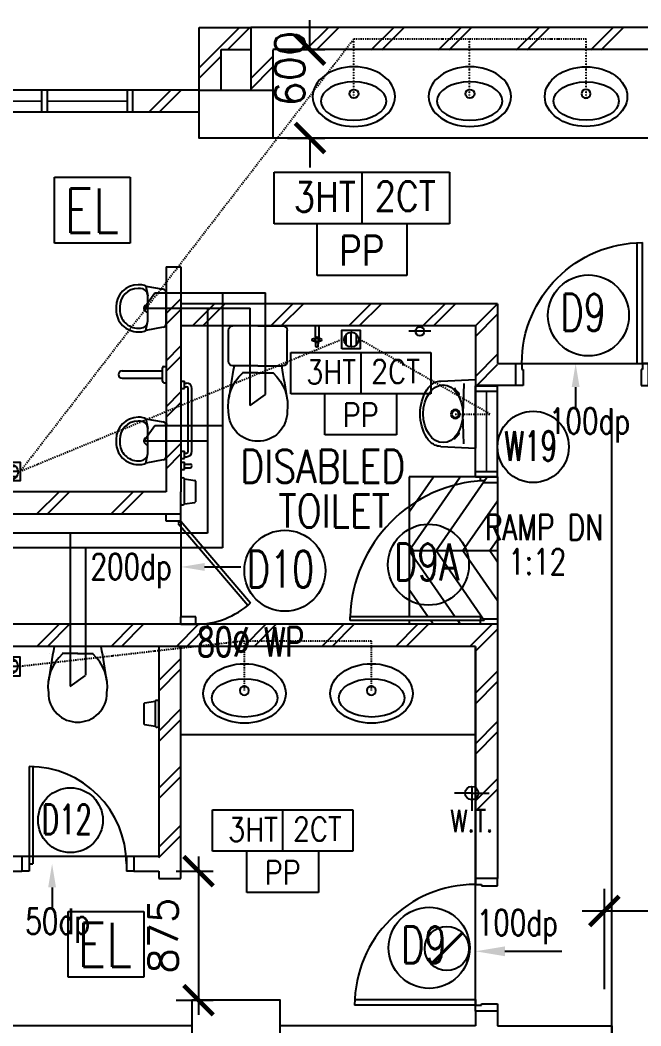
# Model space of a CAD drawing. Extents: x 2332957 to 2465864, y -1012926 to -914299.
# Drawn here: x 2353817 to 2358031, y -944837 to -938012 of the extents above; entities that cross this region are included whole.
import ezdxf
from ezdxf.enums import TextEntityAlignment as Align

# ---------------------------------------------------------------- set-up
doc = ezdxf.new("R2010")
doc.units = 0
doc.header["$LTSCALE"] = 15
doc.header["$MEASUREMENT"] = 0
doc.header["$PDMODE"] = 34
for name, pattern in [('DASHDOT', [1, 0.5, -0.25, 0, -0.25]), ('DIVIDE', [1.25, 0.5, -0.25, 0, -0.25, 0, -0.25]), ('HIDDEN', [0.375, 0.25, -0.125])]:
    doc.linetypes.add(name, pattern=pattern)
doc.layers.get('0').update_dxf_attribs({"linetype": 'CONTINUOUS'})
doc.layers.get('DEFPOINTS').update_dxf_attribs({"linetype": 'CONTINUOUS'})
for name, color, linetype in [('-EL & K', 10, 'CONTINUOUS'), ('-SPR', 240, 'CONTINUOUS'), ('COL', 3, 'CONTINUOUS'), ('DIM', 7, 'CONTINUOUS'), ('DOOR', 5, 'CONTINUOUS'), ('DR', 7, 'CONTINUOUS'), ('DR-T', 7, 'CONTINUOUS'), ('DTEXT', 7, 'CONTINUOUS'), ('FIT', 5, 'CONTINUOUS'), ('FITT', 5, 'CONTINUOUS'), ('H', 1, 'CONTINUOUS'), ('hatch', 7, 'CONTINUOUS'), ('LEG-T', 7, 'CONTINUOUS'), ('LINE', 7, 'CONTINUOUS'), ('PIPE', 5, 'DIVIDE'), ('SANI', 7, 'CONTINUOUS'), ('SP', 220, 'CONTINUOUS'), ('T25', 7, 'CONTINUOUS'), ('T50', 4, 'CONTINUOUS'), ('TEX', 2, 'CONTINUOUS'), ('txt', 7, 'CONTINUOUS'), ('VP', 100, 'CONTINUOUS'), ('WALL', 2, 'CONTINUOUS'), ('WIN', 5, 'CONTINUOUS'), ('WIN-T', 7, 'CONTINUOUS'), ('WP', 50, 'DIVIDE')]:
    doc.layers.add(name, color=color, linetype=linetype)
doc.styles.add('E', font='ROMANS.SHX', dxfattribs={"width": 0.9})
doc.styles.add('ROMANS', font='romans')
doc.styles.get("Standard").update_dxf_attribs({"font": 'ROMANS.SHX'})
doc.dimstyles.new('STANDARD$0', dxfattribs={"dimscale": 0, "dimtxt": 8, "dimasz": 6, "dimexe": 1, "dimexo": 1, "dimgap": 3, "dimtad": 1, "dimdec": 0, "dimlfac": -1, "dimrnd": 1, "dimzin": 0, "dimdsep": 46, "dimtxsty": 'Standard', "dimcen": 0, "dimclrd": 5, "dimclre": 250, "dimadec": 0, "dimazin": 0, "dimtfac": 1, "dimtdec": 4, "dimtofl": 0, "dimtmove": 0, "dimatfit": 3, "dimfxl": 1, "dimtolj": 1, "dimtzin": 0, "dimarcsym": 0})

# ---------------------------------------------------------------- blocks, each defined once
blk = doc.blocks.new('_ARCHTICK')
at = {"color": 0, "linetype": 'ByBlock', "const_width": 0.15}
blk.add_lwpolyline([(-0.5, -0.5), (0.5, 0.5)], dxfattribs=at)
blk = doc.blocks.new('*D185')
at = {"layer": 'DEFPOINTS', "color": 0, "linetype": 'Continuous', "transparency": 16777216}
for p in [(2357782.9, -944058.5), (2357782.9, -944737.5), (2360282.9, -944737.5)]:
    blk.add_point(p, dxfattribs=at)
at = {"layer": 'DIM', "color": 7, "linetype": 'Continuous', "lineweight": -2, "transparency": 16777216}
for p, q in [((2357782.9, -944587.5), (2357782.9, -943908.5)), ((2360282.9, -944587.5), (2360282.9, -943908.5)), ((2360432.9, -944058.5), (2357632.9, -944058.5))]:
    blk.add_line(p, q, dxfattribs=at)
at = {"layer": 'DIM', "color": 7, "linetype": 'Continuous', "lineweight": -2, "transparency": 16777216, "xscale": 200, "yscale": 200, "zscale": 200, "rotation": 180}
blk.add_blockref('_ARCHTICK', (2357782.9, -944058.5), dxfattribs=at)
at = {"layer": 'DIM', "color": 7, "linetype": 'Continuous', "lineweight": -2, "transparency": 16777216, "xscale": 200, "yscale": 200, "zscale": 200}
blk.add_blockref('_ARCHTICK', (2360282.9, -944058.5), dxfattribs=at)
at = {"layer": 'DIM', "color": 7, "linetype": 'Continuous', "transparency": 16777216, "insert": (2359032.9, -943858.5), "char_height": 200, "attachment_point": 5, "style": 'ROMANS'}
blk.add_mtext('\\A1;2500', dxfattribs=at)
blk = doc.blocks.new('ELLIPSE')
blk.add_circle((0.5, 0.5), 0.5)
blk = doc.blocks.new('BASIN-01')
blk.add_circle((0, 0), 30.3)
for p, xscale, yscale, zscale in [((279.3, -221.4), -559.6811780125836, 404.3346891934725, 559.6811780125837), ((220.2, -179.2), -444.6356025322193, 259.9294430529471, 444.6356025322195)]:
    blk.add_blockref('ELLIPSE', p, dxfattribs=dict(xscale=xscale, yscale=yscale, zscale=zscale))
blk = doc.blocks.new('*D149')
at = {"layer": 'DEFPOINTS', "color": 0, "transparency": 16777216}
for p in [(2355532.9, -938212.5), (2355532.9, -938812.5), (2355784.7, -938812.5)]:
    blk.add_point(p, dxfattribs=at)
at = {"layer": 'DR', "color": 7, "lineweight": -2, "transparency": 16777216}
for p, q in [((2355784.7, -938212.5), (2355784.7, -938012.5)), ((2355632.9, -938212.5), (2355884.7, -938212.5)), ((2355632.9, -938812.5), (2355884.7, -938812.5)), ((2355784.7, -938812.5), (2355784.7, -939012.5))]:
    blk.add_line(p, q, dxfattribs=at)
at = {"layer": 'DR', "color": 7, "lineweight": -2, "transparency": 16777216, "xscale": 200, "yscale": 200, "zscale": 200}
for p, rotation in [((2355784.7, -938212.5), 270), ((2355784.7, -938812.5), 90)]:
    blk.add_blockref('_ARCHTICK', p, dxfattribs=dict(at, rotation=rotation))
at = {"layer": 'DR', "color": 7, "transparency": 16777216, "insert": (2355647.7, -938342), "char_height": 200, "attachment_point": 5, "rotation": 90, "style": 'ROMANS'}
blk.add_mtext('\\A1;600', dxfattribs=at)
blk = doc.blocks.new('100FT')
at = {"layer": 'PIPE', "linetype": 'Continuous'}
blk.add_circle((0, 0), 50, dxfattribs=at)
at = {"layer": 'WP', "linetype": 'Continuous'}
for p, q in [((-37.1, 33.5), (37.1, 33.5)), ((-49.9, -2.7), (49.9, -2.7)), ((-34, -36.7), (34, -36.7))]:
    blk.add_line(p, q, dxfattribs=at)
blk = doc.blocks.new('A$C7CE3714C')
at = {"layer": 'FIT'}
blk.add_lwpolyline([(0, 0), (126, 0), (126, 126), (0, 126)], close=True, dxfattribs=at)
at = {"layer": 'FIT', "xscale": -1}
blk.add_blockref('100FT', (63, 65.7), dxfattribs=at)
blk = doc.blocks.new('*D150')
at = {"layer": 'DEFPOINTS', "color": 0, "transparency": 16777216}
for p in [(2355532.9, -938212.5), (2355532.9, -938812.5), (2355784.7, -938812.5)]:
    blk.add_point(p, dxfattribs=at)
at = {"layer": 'DR', "color": 7, "lineweight": -2, "transparency": 16777216}
for p, q in [((2355784.7, -938212.5), (2355784.7, -938012.5)), ((2355632.9, -938212.5), (2355884.7, -938212.5)), ((2355632.9, -938812.5), (2355884.7, -938812.5)), ((2355784.7, -938812.5), (2355784.7, -939012.5))]:
    blk.add_line(p, q, dxfattribs=at)
at = {"layer": 'DR', "color": 7, "lineweight": -2, "transparency": 16777216, "xscale": 200, "yscale": 200, "zscale": 200}
for p, rotation in [((2355784.7, -938212.5), 270), ((2355784.7, -938812.5), 90)]:
    blk.add_blockref('_ARCHTICK', p, dxfattribs=dict(at, rotation=rotation))
at = {"layer": 'DR', "color": 7, "transparency": 16777216, "insert": (2355647.7, -938342), "char_height": 200, "attachment_point": 5, "rotation": 90, "style": 'ROMANS'}
blk.add_mtext('\\A1;600', dxfattribs=at)
blk = doc.blocks.new('*D151')
at = {"layer": 'DEFPOINTS', "color": 0, "transparency": 16777216}
for p in [(2354775.3, -943787.5), (2354775.3, -944662.5), (2355027.8, -944662.5)]:
    blk.add_point(p, dxfattribs=at)
at = {"layer": 'DIM', "color": 7, "lineweight": -2, "transparency": 16777216}
for p, q in [((2355027.8, -943687.5), (2355027.8, -944762.5)), ((2354875.3, -943787.5), (2355127.8, -943787.5)), ((2354875.3, -944662.5), (2355127.8, -944662.5))]:
    blk.add_line(p, q, dxfattribs=at)
at = {"layer": 'DIM', "color": 7, "lineweight": -2, "transparency": 16777216, "xscale": 200, "yscale": 200, "zscale": 200}
for p, rotation in [((2355027.8, -943787.5), 90), ((2355027.8, -944662.5), 270)]:
    blk.add_blockref('_ARCHTICK', p, dxfattribs=dict(at, rotation=rotation))
at = {"layer": 'DIM', "color": 7, "transparency": 16777216, "insert": (2354787.7, -944225), "char_height": 200, "attachment_point": 5, "rotation": 90, "style": 'ROMANS'}
blk.add_mtext('\\A1;875', dxfattribs=at)
blk = doc.blocks.new('DR-900-B')
at = {"layer": 'DR'}
for p, q in [((0, 900), (-150, 900)), ((-150, 900), (-150, 860)), ((0, 850), (0, 900)), ((-150, 860), (-110, 860)), ((-110, 860), (-110, 850)), ((-110, 850), (0, 850)), ((-969, 80), (-150, 80)), ((-150, 80), (-150, 40)), ((-150, 40), (-970, 40)), ((-150, 40), (-110, 40)), ((-150, 0), (-150, 40)), ((0, 0), (-150, 0)), ((-110, 50), (0, 50)), ((-110, 40), (-110, 50)), ((0, 50), (0, 0))]:
    blk.add_line(p, q, dxfattribs=at)
blk.add_arc((-150, 40), 820, 90, 180, dxfattribs=at)
blk = doc.blocks.new('UR1')
for p, q in [((104.2, 0), (-104.2, 0)), ((-150.5, -138.5), (-128.8, -20.5)), ((128.8, -20.5), (150.5, -138.5)), ((-150.5, -138.5), (-85, -125)), ((85, -125), (-85, -125)), ((150.5, -138.5), (85, -125)), ((-160, -175), (-160, -190)), ((-135, -175), (-135, -190)), ((135, -190), (135, -175)), ((160, -190), (160, -175)), ((-10, -315), (10, -315)), ((-10, -340), (10, -340))]:
    blk.add_line(p, q)
for centre, radius, start, end in [((-104.2, -25), 25, 90, 169.56252), ((104.2, -25), 25, 10.43748, 90), ((-85, -175), 50, 90, 180), ((0, -125), 26.1, 180, 0), ((85, -175), 50, 0, 90), ((-85, -175), 75, 150.86439, 180), ((-10, -190), 150, 180, 270), ((-10, -190), 125, 180, 270), ((10, -190), 125, 270, 0), ((10, -190), 150, 270, 0), ((85, -175), 75, 0, 29.13561)]:
    blk.add_arc(centre, radius, start, end)
blk = doc.blocks.new('WC-CAP-P')
for p, q in [((-84.1, 0), (-254.1, 0)), ((-85, 0), (85, 0)), ((-284.1, -240), (-284.1, -30)), ((115, -240), (115, -30)), ((-84.1, -270), (-254.1, -270)), ((-85, -270), (85, -270)), ((-274.1, -317.5), (-274.1, -317.5)), ((-84.1, -317.5), (-189.6, -317.5)), ((-85, -317.5), (20.5, -317.5)), ((105, -317.5), (105, -317.5))]:
    blk.add_line(p, q)
for centre, radius, start, end in [((-254.1, -30), 30, 90, 180), ((85, -30), 30, 0, 90), ((-254.1, -240), 30, 180, 270), ((23685.1, -4344.3), 24273.9, 170.33681, 170.89893), ((-23854.2, -4344.3), 24273.9, 9.10107, 9.66319), ((85, -240), 30, 270, 0), ((10.3, -540), 296.7, 131.76878, 188.34412), ((-179.4, -540), 296.7, 351.65588, 48.23122), ((-85.8, -584.8), 197.4, 179.51694, 271.02679), ((-83.3, -584.8), 197.4, 268.97321, 0.48306)]:
    blk.add_arc(centre, radius, start, end)
blk = doc.blocks.new('P', base_point=(9.1686, 7.4202))
for radius in [0.0407, 0.0315]:
    blk.add_circle((9.166, 7.4179), radius)
blk = doc.blocks.new('BASIN-2')
for p, q in [((310, 0), (-310, 0)), ((-295, -313.8), (-310.1, -0.1)), ((295, -313.8), (310.1, -0.1)), ((-273.1, -104), (-0.1, -113.8)), ((273.1, -104), (0.1, -113.8))]:
    blk.add_line(p, q)
for centre, radius, start, end in [((-23.4, -399.8), 293.9, 122.15738, 135.58726), ((-176.4, -155.7), 5.79, 327.23155, 125.54576), ((176.4, -155.7), 5.79, 54.45424, 212.76845), ((23.4, -399.8), 293.9, 44.41274, 57.84262), ((-163.3, -314.9), 131.7, 179.49571, 205.01035), ((163.3, -314.9), 131.7, 334.98965, 0.50429), ((-101.9, -267.9), 207.9, 209.5959, 236.4372), ((-7.3, -98), 402.1, 238.60271, 271.03629), ((7.3, -98), 402.1, 268.96371, 301.39729), ((101.9, -267.9), 207.9, 303.5628, 330.4041)]:
    blk.add_arc(centre, radius, start, end)
for name, p, xscale, yscale, zscale in [('ELLIPSE', (260.6, -472.6), -521.326566894229, 358.7639225105095, 521.3265668942295), ('P', (-0.1, -180.4), 1000, 1000, 1000)]:
    blk.add_blockref(name, p, dxfattribs=dict(xscale=xscale, yscale=yscale, zscale=zscale))

msp = doc.modelspace()

# ---------------------------------------------------------------- linework, layer by layer
at = {"layer": '-EL & K', "color": 0, "linetype": 'HIDDEN'}
for points in [[(2354050.3, -939078.1), (2354564.3, -939078.1), (2354564.3, -939525.2), (2354050.3, -939525.2)], [(2354143.3, -944060.7), (2354657.3, -944060.7), (2354657.3, -944507.8), (2354143.3, -944507.8)]]:
    msp.add_lwpolyline(points, close=True, dxfattribs=at)
at = {"layer": '-SPR', "color": 0, "lineweight": 40, "ltscale": 1.3}
msp.add_line((2356607.8, -944418.8), (2356819.9, -944206.7), dxfattribs=at)
msp.add_line((2356607.8, -944418.8), (2356819.9, -944206.7), dxfattribs=at)
at = {"layer": '-SPR', "color": 0}
msp.add_circle((2356713.8, -944312.7), 150, dxfattribs=at)
at = {"color": 0, "linetype": 'Continuous'}
for p, q in [((2354509.3, -940392.9), (2354783.3, -940392.9)), ((2354509.3, -940392.9), (2354783.3, -940392.9)), ((2354783.3, -940462.9), (2354783.3, -940372.9)), ((2354783.3, -940462.9), (2354783.3, -940372.9)), ((2354793.3, -940362.9), (2354808.3, -940362.9)), ((2354509.3, -940442.9), (2354783.3, -940442.9)), ((2354509.3, -940442.9), (2354783.3, -940442.9)), ((2354793.3, -940472.9), (2354808.3, -940472.9))]:
    msp.add_line(p, q, dxfattribs=at)
at = {"color": 0}
for p, q in [((2357587.9, -940502.5), (2357587.9, -940648.8)), ((2355068.7, -941723.3), (2355316.2, -941723.3)), ((2354018.1, -942311.4), (2354018.1, -942311.4)), ((2354367.5, -942263.7), (2354047.8, -942263.7)), ((2354208.1, -942311.4), (2354102.6, -942311.4)), ((2354207.2, -942311.4), (2354312.7, -942311.4)), ((2354397.2, -942311.4), (2354397.2, -942311.4)), ((2354034, -943897.5), (2354034, -944043.8))]:
    msp.add_line(p, q, dxfattribs=at)
at = {"color": 0, "linetype": 'Continuous'}
for centre, radius, start, end in [((2354509.3, -940417.9), 25, 90, 270), ((2354793.3, -940372.9), 10, 90, 180), ((2354793.3, -940372.9), 10, 90, 180), ((2354793.3, -940462.9), 10, 180, 270), ((2354793.3, -940462.9), 10, 180, 270)]:
    msp.add_arc(centre, radius, start, end, dxfattribs=at)
at = {"color": 0}
for centre, radius, start, end in [((2354302.5, -942534), 296.7, 131.76878, 188.34412), ((2377977.3, -946338.3), 24273.9, 170.33681, 170.89893), ((2354112.8, -942534), 296.7, 351.65588, 48.23122), ((2330438, -946338.3), 24273.9, 9.10107, 9.66319), ((2354206.4, -942578.7), 197.4, 179.51694, 271.02679), ((2354208.9, -942578.7), 197.4, 268.97321, 0.48306)]:
    msp.add_arc(centre, radius, start, end, dxfattribs=at)
for points in [[(2357561.3, -940502.5), (2357614.6, -940502.5), (2357587.9, -940342.5)], [(2355068.7, -941696.6), (2355068.7, -941749.9), (2354908.7, -941723.3)], [(2354007.4, -943897.5), (2354060.7, -943897.5), (2354034, -943737.5)]]:
    msp.add_solid(points, dxfattribs=at)
at = {"layer": 'COL', "color": 0}
for points in [[(2355032.9, -938487.5), (2355532.9, -938487.5), (2355532.9, -938812.5), (2355032.9, -938812.5)], [(2354982.9, -944662.5), (2354982.9, -945062.5), (2355582.9, -945062.5), (2355582.9, -944662.5)]]:
    msp.add_lwpolyline(points, close=True, dxfattribs=at)
at = {"layer": 'DOOR', "color": 0}
for p, q in [((2354808.3, -941412.5), (2354808.3, -941362.5)), ((2354808.3, -941362.5), (2354908.3, -941362.5)), ((2354808.3, -941362.5), (2354908.3, -941362.5)), ((2354908.3, -941412.5), (2354908.3, -941362.5)), ((2354908.3, -941412.5), (2354808.3, -941412.5)), ((2354889, -941428.3), (2354908.3, -941412.5)), ((2354889, -941428.3), (2355362.6, -941983.5)), ((2354908.3, -941412.5), (2355381.4, -941967)), ((2354908.7, -941412.5), (2354908.7, -942062.5)), ((2355008.7, -942062.5), (2354908.7, -942062.5)), ((2354908.7, -942112.5), (2354908.7, -942062.5)), ((2354908.7, -942112.5), (2355008.7, -942112.5)), ((2355008.7, -942112.5), (2355008.7, -942062.5))]:
    msp.add_line(p, q, dxfattribs=at)
msp.add_arc((2355008.7, -941562.5), 550, 270, 312.65239, dxfattribs=at)
at = {"layer": 'DR', "color": 0, "linetype": 'Continuous', "ltscale": 10000}
for p, q in [((2357222.9, -940342.5), (2358022.9, -940342.5)), ((2356907.9, -944737.5), (2356907.9, -943646.6))]:
    msp.add_line(p, q, dxfattribs=at)
at = {"layer": 'DR', "color": 0}
for p, q in [((2356942.9, -941137.9), (2356942.9, -941112.5)), ((2356942.9, -941137.5), (2356967.9, -941137.5)), ((2356967.9, -941150.5), (2356967.9, -941137.5)), ((2356967.9, -941150.5), (2357057.9, -941150.5)), ((2356942.9, -942062.5), (2356057.9, -942062.5)), ((2356057.9, -942087.5), (2356057.9, -942062.5)), ((2356967.9, -942087.5), (2356057.9, -942087.5)), ((2356942.9, -942062.5), (2356942.9, -942087.5)), ((2356942.9, -942112.5), (2356942.9, -942087.5)), ((2356967.9, -942087.5), (2356967.9, -942074.5)), ((2356967.9, -942074.5), (2357057.9, -942074.5)), ((2353878.1, -943077.5), (2353878.1, -943787.5)), ((2353903.1, -943078), (2353903.1, -943737.5)), ((2356882.9, -943212.5), (2356882.9, -943379.1)), ((2356882.9, -943257.8), (2356765.6, -943257.8)), ((2356882.9, -943257.8), (2357000.2, -943257.8)), ((2353828.1, -943687.5), (2353828.1, -943787.5)), ((2353878.1, -943687.5), (2353828.1, -943687.5)), ((2353878.1, -943687.5), (2353878.1, -943787.5)), ((2354538.1, -943687.5), (2353878.1, -943687.5)), ((2354588.1, -943687.5), (2354538.1, -943687.5)), ((2354538.1, -943687.5), (2354538.1, -943787.5)), ((2354588.1, -943687.5), (2354588.1, -943787.5)), ((2353878.1, -943737.5), (2353903.1, -943737.5)), ((2353878.1, -943787.5), (2353828.1, -943787.5)), ((2354588.1, -943787.5), (2354538.1, -943787.5))]:
    msp.add_line(p, q, dxfattribs=at)
msp.add_circle((2356882.9, -943257.8), 45.3, dxfattribs=at)
for centre, radius, start, end in [((2357010, -942089), 952.4, 92.52935, 178.40734), ((2353878.1, -943737.5), 660, 0, 90)]:
    msp.add_arc(centre, radius, start, end, dxfattribs=at)
at = {"layer": 'DR-T', "color": 0, "linetype": 'Continuous'}
for centre in [(2357675, -940016.6), (2356588.9, -941707.8), (2355614.2, -941748.7), (2356593.8, -944307.9)]:
    msp.add_circle(centre, 275, dxfattribs=at)
at = {"layer": 'DTEXT', "color": 0}
for p, q in [((2354933.3, -941125.9), (2355003, -941135.8)), ((2354933.3, -941295.6), (2355003, -941285.7))]:
    msp.add_line(p, q, dxfattribs=at)
for centre, radius, start, end in [((2354920, -941135.7), 16.5, 36.48754, 135.31437), ((2355002.3, -941140.7), 5, 0, 81.97227), ((2354920, -941285.7), 16.5, 224.68563, 323.51246), ((2355002.3, -941280.8), 5, 278.02773, 0)]:
    msp.add_arc(centre, radius, start, end, dxfattribs=at)
at = {"layer": 'FITT', "color": 0}
for p, q in [((2355819.2, -940093.7), (2355819.2, -940170)), ((2355844.2, -940093.7), (2355844.2, -940170.1)), ((2355814.9, -940177.3), (2355821.7, -940177.3)), ((2355814.9, -940187.3), (2355821.7, -940187.3)), ((2355841.6, -940177.3), (2355848.4, -940177.3)), ((2355841.6, -940187.3), (2355848.4, -940187.3))]:
    msp.add_line(p, q, dxfattribs=at)
at = {"layer": 'FITT', "color": 0, "elevation": 0}
msp.add_lwpolyline([(2355839.2, -940198.1), (2355839.1, -940224.8, -1), (2355824.1, -940224.8), (2355824.2, -940198.1)], format="xyb", dxfattribs=at)
at = {"layer": 'FITT', "color": 0}
for centre, radius in [((2355807.9, -940182.3), 8.61), ((2355831.7, -940182.3), 11.1), ((2355855.3, -940182.3), 8.61)]:
    msp.add_circle(centre, radius, dxfattribs=at)
for centre, radius, start, end in [((2355831.7, -940182.3), 17.5, 16.7149, 163.21725), ((2355831.7, -940182.3), 17.5, 196.7149, 343.21725), ((2354799.6, -940755), 12.9, 284.6714, 75.39645)]:
    msp.add_arc(centre, radius, start, end, dxfattribs=at)
at = {"layer": 'H', "color": 0}
for p, q in [((2355032.9, -938335.5), (2355303.3, -938065.2)), ((2355226.7, -938212.5), (2355374, -938065.2)), ((2355757.1, -938215.2), (2355907.1, -938065.2)), ((2355827.8, -938215.2), (2355977.8, -938065.2)), ((2356201.1, -938215.2), (2356351.1, -938065.2)), ((2356271.8, -938215.2), (2356421.8, -938065.2)), ((2356657.9, -938215.2), (2356807.9, -938065.2)), ((2356728.6, -938215.2), (2356878.6, -938065.2)), ((2357187.4, -938215.2), (2357337.4, -938065.2)), ((2357258.1, -938215.2), (2357408.1, -938065.2)), ((2357690.3, -938215.2), (2357840.3, -938065.2)), ((2357761, -938215.2), (2357911, -938065.2)), ((2355032.9, -938406.2), (2355182.9, -938256.2)), ((2355382.9, -938409.8), (2355532.9, -938259.8)), ((2355382.9, -938480.5), (2355532.9, -938330.5)), ((2354690.5, -938637.5), (2354840.5, -938487.5)), ((2354761.2, -938637.5), (2354911.2, -938487.5)), ((2354808.3, -940004.3), (2354908.3, -939904.3)), ((2354986.3, -940087.7), (2355136.3, -939937.7)), ((2355057, -940087.7), (2355207, -939937.7)), ((2355519, -940087.7), (2355669, -939937.7)), ((2355589.7, -940087.7), (2355739.7, -939937.7)), ((2356048.5, -940087.7), (2356198.5, -939937.7)), ((2356048.5, -940087.7), (2356198.5, -939937.7)), ((2356119.2, -940087.7), (2356269.2, -939937.7)), ((2356119.2, -940087.7), (2356269.2, -939937.7)), ((2356551.4, -940087.7), (2356701.4, -939937.7)), ((2356551.4, -940087.7), (2356701.4, -939937.7)), ((2356622.1, -940087.7), (2356772.1, -939937.7)), ((2356622.1, -940087.7), (2356772.1, -939937.7)), ((2356907.9, -940087.7), (2357057.9, -939937.7)), ((2354808.3, -940075.1), (2354908.3, -939975.1)), ((2356907.9, -940158.4), (2357057.9, -940008.4)), ((2354808.3, -940323.9), (2354908.3, -940223.9)), ((2356907.9, -940429.8), (2357057.9, -940279.8)), ((2354808.3, -940394.6), (2354908.3, -940294.6)), ((2356907.9, -940500.5), (2357057.9, -940350.5)), ((2354808.3, -940635.7), (2354908.3, -940535.7)), ((2354808.3, -940706.4), (2354908.3, -940606.4)), ((2354808.3, -940986), (2354908.3, -940886)), ((2354808.3, -941056.7), (2354908.3, -940956.7)), ((2353931.4, -941362.5), (2354081.4, -941212.5)), ((2353931.4, -941362.5), (2354081.4, -941212.5)), ((2354002.1, -941362.5), (2354152.1, -941212.5)), ((2354002.1, -941362.5), (2354152.1, -941212.5)), ((2354434.3, -941362.5), (2354584.3, -941212.5)), ((2354434.3, -941362.5), (2354584.3, -941212.5)), ((2354505, -941362.5), (2354655, -941212.5)), ((2354505, -941362.5), (2354655, -941212.5)), ((2353931.4, -942262.5), (2354081.4, -942112.5)), ((2354002.1, -942262.5), (2354152.1, -942112.5)), ((2354434.3, -942262.5), (2354584.3, -942112.5)), ((2354505, -942262.5), (2354655, -942112.5)), ((2354878.3, -942262.5), (2355028.3, -942112.5)), ((2354949, -942262.5), (2355099, -942112.5)), ((2355335.1, -942262.5), (2355485.1, -942112.5)), ((2355405.8, -942262.5), (2355555.8, -942112.5)), ((2355864.6, -942262.5), (2356014.6, -942112.5)), ((2355935.3, -942262.5), (2356085.3, -942112.5)), ((2356367.5, -942262.5), (2356517.5, -942112.5)), ((2356438.2, -942262.5), (2356588.2, -942112.5)), ((2356870.4, -942262.5), (2357020.4, -942112.5)), ((2356907.9, -942295.7), (2357057.9, -942145.7)), ((2354758.3, -942494.5), (2354908.3, -942344.5)), ((2354758.3, -942565.3), (2354908.3, -942415.3)), ((2356907.9, -942580.3), (2357057.9, -942430.3)), ((2356907.9, -942651), (2357057.9, -942501)), ((2354758.3, -942836.7), (2354908.3, -942686.7)), ((2354758.3, -942907.4), (2354908.3, -942757.4)), ((2356907.9, -942922.5), (2357057.9, -942772.5)), ((2356907.9, -942993.2), (2357057.9, -942843.2)), ((2354758.3, -943224.9), (2354908.3, -943074.9)), ((2354758.3, -943295.6), (2354908.3, -943145.6)), ((2356907.9, -943310.7), (2357057.9, -943160.7)), ((2356907.9, -943381.4), (2357057.9, -943231.4)), ((2354758.3, -943624.9), (2354908.3, -943474.9)), ((2354758.3, -943695.6), (2354908.3, -943545.6))]:
    msp.add_line(p, q, dxfattribs=at)
at = {"layer": 'hatch', "color": 0}
msp.add_line((2357057.9, -941112.5), (2356907.9, -941112.5), dxfattribs=at)
at = {"layer": 'LEG-T', "color": 0}
for p, q in [((2355542.4, -939045.2), (2356732.2, -939045.2)), ((2355542.4, -939395.6), (2355542.4, -939045.2)), ((2356137.3, -939045.2), (2356137.3, -939395.6)), ((2356732.2, -939045.2), (2356732.2, -939395.6)), ((2356732.2, -939395.6), (2355542.4, -939395.6)), ((2355833.3, -939746), (2355833.3, -939395.6)), ((2356441.3, -939395.6), (2356441.3, -939746)), ((2356441.3, -939746), (2355833.3, -939746)), ((2355653.7, -940267.1), (2356605.5, -940267.1)), ((2355653.7, -940547.4), (2355653.7, -940267.1)), ((2356129.6, -940267.1), (2356129.6, -940547.4)), ((2356605.5, -940267.1), (2356605.5, -940547.4)), ((2356605.5, -940547.4), (2355653.7, -940547.4)), ((2355886.4, -940827.7), (2355886.4, -940547.4)), ((2356372.8, -940547.4), (2356372.8, -940827.7)), ((2356372.8, -940827.7), (2355886.4, -940827.7)), ((2355123.2, -943371.8), (2356075.1, -943371.8)), ((2355123.2, -943652.2), (2355123.2, -943371.8)), ((2355599.1, -943371.8), (2355599.1, -943652.2)), ((2356075.1, -943371.8), (2356075.1, -943652.2)), ((2356075.1, -943652.2), (2355123.2, -943652.2)), ((2355355.9, -943932.5), (2355355.9, -943652.2)), ((2355842.3, -943652.2), (2355842.3, -943932.5)), ((2355842.3, -943932.5), (2355355.9, -943932.5))]:
    msp.add_line(p, q, dxfattribs=at)
at = {"layer": 'LINE', "color": 0}
msp.add_line((2356605.9, -940123.9), (2356455.5, -940123.9), dxfattribs=at)
msp.add_circle((2356530.7, -940123.9), 30.2, dxfattribs=at)
at = {"layer": 'SANI', "color": 0}
for p, q in [((2356457.9, -941112.5), (2356457.9, -942062.5)), ((2356907.9, -941112.5), (2356457.9, -941112.5)), ((2356457.9, -942087.5), (2356457.9, -942112.5))]:
    msp.add_line(p, q, dxfattribs=at)
at = {"layer": 'SANI', "color": 0, "linetype": 'Continuous'}
for p, q in [((2356457.9, -941612.5), (2356804.8, -941112.5)), ((2356457.9, -941349.3), (2356622.2, -941112.5)), ((2356640.5, -941612.5), (2356987.3, -941112.5)), ((2356823, -941612.5), (2357057.9, -941273.9)), ((2357005.6, -941612.5), (2357057.9, -941537.1)), ((2356457.9, -941612.5), (2357057.9, -941612.5)), ((2356457.9, -941612.5), (2356770.1, -942062.5)), ((2356640.5, -941612.5), (2356967.9, -942084.5)), ((2356823, -941612.5), (2357057.9, -941951.1)), ((2357005.6, -941612.5), (2357057.9, -941687.9)), ((2356457.9, -941875.7), (2356587.5, -942062.5)), ((2356604.9, -942087.5), (2356622.2, -942112.5)), ((2356787.4, -942087.5), (2356804.8, -942112.5))]:
    msp.add_line(p, q, dxfattribs=at)
at = {"layer": 'SANI', "color": 0}
for points in [[(2354733.3, -942804.8), (2354663.6, -942794.9, -0.373687), (2354659.3, -942789.9), (2354659.5, -942649.8, -0.373687), (2354663.8, -942644.9), (2354733.6, -942635.1)], [(2354758.3, -942806.6), (2354758.3, -942633.4, 0.460184), (2354733.3, -942635.2)], [(2354733.6, -942635.2), (2354733.3, -942804.8, 0.565426), (2354761.5, -942802.2, 0.460184)]]:
    msp.add_lwpolyline(points, format="xyb", dxfattribs=at)
at = {"layer": 'SP', "color": 0}
for p, q in [((2354657.2, -939967.9), (2355378.2, -939967.9)), ((2355090, -939967.9), (2355090, -941494.1)), ((2355378.2, -940627.7), (2355378.2, -939967.9)), ((2354657.2, -940867.9), (2355090, -940867.9)), ((2355090, -941494.1), (2350568.6, -941494.1)), ((2354158, -942532.7), (2354158, -941494.1))]:
    msp.add_line(p, q, dxfattribs=at)
at = {"layer": 'T50', "color": 0, "linetype": 'Continuous'}
msp.add_line((2357832.9, -945787.5), (2357832.9, -940653.3), dxfattribs=at)
at = {"layer": 'TEX', "color": 0, "ltscale": 0.5}
msp.add_line((2357107.9, -944331.3), (2357495.1, -944331.3), dxfattribs=at)
msp.add_solid([(2357107.9, -944364.6), (2357107.9, -944298), (2356907.9, -944331.3)], dxfattribs=at)
at = {"layer": 'VP', "color": 0}
for p, q in [((2354657.2, -939967.9), (2354732.1, -939862.7)), ((2355378.2, -940627.7), (2355483.4, -940552.8)), ((2354657.2, -940867.9), (2354732.1, -940762.7)), ((2354156.3, -942534), (2354261.4, -942459.1))]:
    msp.add_line(p, q, dxfattribs=at)
at = {"layer": 'VP', "color": 0, "linetype": 'HIDDEN'}
for p, q in [((2354732.1, -939862.7), (2355483.4, -939862.7)), ((2355190, -939862.7), (2355190, -941594.1)), ((2355483.4, -940552.8), (2355483.4, -939862.7)), ((2354732.1, -940762.7), (2355190, -940762.7)), ((2355190, -941594.1), (2350680.1, -941594.1)), ((2354263.2, -942457.8), (2354263.2, -941594.1))]:
    msp.add_line(p, q, dxfattribs=at)
at = {"layer": 'WALL', "color": 0}
for p, q in [((2355032.9, -938487.5), (2355032.9, -938062.5)), ((2355032.9, -938062.5), (2355382.9, -938062.5)), ((2355382.9, -938062.5), (2355382.9, -938487.5)), ((2358207.9, -938062.5), (2355382.9, -938062.5)), ((2355182.9, -938487.5), (2355182.9, -938212.5)), ((2355182.9, -938212.5), (2355382.9, -938212.5)), ((2358207.9, -938212.5), (2355532.9, -938212.5)), ((2355532.9, -938215.2), (2355532.9, -938487.5)), ((2355382.9, -938297.1), (2355382.9, -938487.5)), ((2355032.9, -938487.5), (2354582.9, -938487.5)), ((2354582.9, -938637.5), (2354582.9, -938487.5)), ((2354582.9, -938637.5), (2354582.9, -938487.5)), ((2355032.9, -938637.5), (2354582.9, -938637.5)), ((2358207.9, -938812.5), (2355532.9, -938812.5)), ((2354808.3, -939687.5), (2354808.3, -941212.5)), ((2354808.3, -939687.5), (2354908.3, -939687.5)), ((2354908.3, -939687.5), (2354908.3, -941212.5)), ((2357057.9, -939937.7), (2354908.3, -939937.7)), ((2357057.9, -939937.7), (2357057.9, -940342.5)), ((2356907.9, -940087.7), (2354908.3, -940087.7)), ((2356907.9, -940087.7), (2356907.9, -940493.5)), ((2357057.9, -940342.5), (2358207.9, -940342.5)), ((2354908.4, -940463.2), (2354933.4, -940463.2)), ((2354933.4, -940475.2), (2354946.4, -940475.2)), ((2354908.4, -940512.2), (2354933.4, -940512.2)), ((2354933.4, -940500.2), (2354946.4, -940500.2)), ((2357182.9, -940492.5), (2356907.9, -940492.5)), ((2354908.4, -940938.2), (2354933.4, -940938.2)), ((2354933.4, -940950.2), (2354946.4, -940950.2)), ((2354908.4, -940987.2), (2354933.4, -940987.2)), ((2354908.4, -941013.2), (2354933.4, -941013.2)), ((2354933.4, -940975.2), (2354946.4, -940975.2)), ((2354933.4, -941025.2), (2354971.4, -941025.2)), ((2354908.4, -941062.2), (2354933.4, -941062.2)), ((2354933.4, -941050.2), (2354971.4, -941050.2)), ((2354933.3, -941295.5), (2354933.3, -941125.9)), ((2355007.3, -941140.7), (2355007.3, -941280.8)), ((2357057.9, -941112.5), (2357057.9, -943837.5)), ((2354758.3, -941212.5), (2350357.9, -941212.5)), ((2354808.3, -941212.5), (2350357.9, -941212.5)), ((2354908.3, -941362.5), (2354908.3, -941212.5)), ((2357057.9, -942112.5), (2350207.9, -942112.5)), ((2356907.9, -942262.5), (2350357.9, -942262.5)), ((2354758.3, -942262.5), (2354758.3, -943695.6)), ((2354908.3, -943837.5), (2354908.3, -942262.5)), ((2356907.9, -943646.6), (2356907.9, -942262.5)), ((2356907.9, -942262.5), (2356907.9, -943837.5)), ((2356907.9, -942862.5), (2354908.3, -942862.5)), ((2353828.1, -943687.5), (2353657.9, -943687.5)), ((2354758.3, -943687.5), (2354588.1, -943687.5)), ((2353657.9, -943787.5), (2353828.1, -943787.5)), ((2354588.1, -943787.5), (2354758.3, -943787.5)), ((2354758.3, -943787.5), (2354758.3, -943837.5)), ((2354758.3, -943837.5), (2354908.3, -943837.5)), ((2356907.9, -944737.5), (2356907.9, -944837.5)), ((2356907.9, -944743.4), (2356907.9, -944837.5)), ((2357057.9, -944737.5), (2357057.9, -944837.5)), ((2357057.9, -944743.4), (2357057.9, -944837.5)), ((2354982.9, -944837.5), (2350782.9, -944837.5)), ((2356907.9, -944837.5), (2355582.9, -944837.5)), ((2357057.9, -944837.5), (2357832.9, -944837.5)), ((2357832.9, -944837.5), (2357832.9, -944987.5))]:
    msp.add_line(p, q, dxfattribs=at)
at = {"layer": 'WALL', "color": 0, "linetype": 'Continuous'}
for p, q in [((2354933.4, -940512.2), (2354933.4, -940463.2)), ((2354958.4, -940938.2), (2354958.4, -940512.2)), ((2354983.4, -940938.3), (2354983.4, -940512)), ((2354933.4, -940987.2), (2354933.4, -940938.2)), ((2354933.4, -941062.2), (2354933.4, -941013.2)), ((2354983.4, -941038.2), (2354983.4, -941037.2)), ((2350207.9, -941362.5), (2354808.3, -941362.5))]:
    msp.add_line(p, q, dxfattribs=at)
for centre, radius, start, end in [((2354946.4, -940512.2), 37, 0, 90), ((2354946.4, -940512.2), 12, 0, 90), ((2354946.4, -940938.2), 37, 270, 0), ((2354946.4, -940938.2), 12, 270, 0), ((2354971.4, -941037.2), 12, 0, 90), ((2354971.4, -941038.2), 12, 270, 359.99738)]:
    msp.add_arc(centre, radius, start, end, dxfattribs=at)
at = {"layer": 'WIN', "color": 0}
for p, q in [((2354582.9, -938487.5), (2352782.9, -938487.5)), ((2353963.9, -938637.5), (2353963.9, -938487.5)), ((2354001.9, -938637.5), (2354001.9, -938487.5)), ((2354544.9, -938637.5), (2354544.9, -938487.5)), ((2354582.9, -938637.5), (2352782.9, -938637.5)), ((2356907.9, -940493.5), (2357057.9, -940493.5)), ((2356907.9, -941112.5), (2356907.9, -940493.5)), ((2356907.9, -940531.5), (2357057.9, -940531.5)), ((2357057.9, -941112.5), (2357057.9, -940492.5)), ((2357057.9, -941112.5), (2357057.9, -941012.5)), ((2356907.9, -941074.5), (2357057.9, -941074.5)), ((2356907.9, -941112.5), (2357057.9, -941112.5))]:
    msp.add_line(p, q, dxfattribs=at)
at = {"layer": 'WIN', "color": 0, "const_width": 10, "flags": 128}
for points in [[(2353963.9, -938562.5), (2353401.9, -938562.5)], [(2354544.9, -938562.5), (2354001.9, -938562.5)], [(2356982.9, -941074.5), (2356982.9, -940531.5)]]:
    msp.add_lwpolyline(points, dxfattribs=at)
at = {"layer": 'WIN-T', "color": 0, "linetype": 'Continuous'}
for centre, radius in [((2357299.9, -940908.5), 242), ((2354158.7, -943441.8), 220)]:
    msp.add_circle(centre, radius, dxfattribs=at)
at = {"layer": 'WP', "color": 0, "linetype": 'DASHDOT'}
for p, q in [((2353817, -941076.3), (2356082.9, -938139.6)), ((2356082.9, -938139.6), (2357660, -938139.6)), ((2356000, -940180.2), (2353817, -941076.3)), ((2357008.4, -940685.9), (2356126, -940180.2)), ((2356770.8, -940685.9), (2357008.4, -940685.9)), ((2355339.5, -942226.1), (2353817, -942398.7)), ((2355339.5, -942562.5), (2355339.5, -942226.1)), ((2356201.8, -942226.1), (2355339.5, -942226.1)), ((2356201.8, -942562.5), (2356201.8, -942226.1))]:
    msp.add_line(p, q, dxfattribs=at)
at = {"layer": 'WP', "color": 0}
for p, q in [((2356082.9, -938542.8), (2356082.9, -938139.6)), ((2356082.9, -938542.8), (2356082.9, -938139.6)), ((2356082.9, -938542.8), (2356082.9, -938139.6)), ((2356868.3, -938542.8), (2356868.3, -938139.6)), ((2356868.3, -938542.8), (2356868.3, -938139.6)), ((2356868.3, -938542.8), (2356868.3, -938139.6)), ((2357660, -938542.8), (2357660, -938139.6)), ((2357660, -938542.8), (2357660, -938139.6)), ((2357660, -938542.8), (2357660, -938139.6))]:
    msp.add_line(p, q, dxfattribs=at)

# ---------------------------------------------------------------- block references
at = {"layer": 'DIM', "color": 0, "rotation": 270.0000004268868}
for p in [(2354808.3, -939967.9), (2354808.3, -939967.9), (2354808.3, -940867.9), (2354808.3, -940867.9)]:
    msp.add_blockref('UR1', p, dxfattribs=at)
at = {"layer": 'SANI', "color": 0}
for p in [(2356082.9, -938512.5), (2356082.9, -938512.5), (2356870.4, -938512.5), (2356870.4, -938512.5)]:
    msp.add_blockref('BASIN-01', p, dxfattribs=at)
at = {"layer": 'SANI', "color": 0, "xscale": -1}
for name, p in [('BASIN-01', (2357657.9, -938512.5)), ('BASIN-01', (2357657.9, -938512.5)), ('WC-CAP-P', (2355346.7, -940087.7))]:
    msp.add_blockref(name, p, dxfattribs=at)
at = {"layer": 'SANI', "color": 0, "linetype": 'Continuous', "extrusion": (0, 0, -1), "xscale": 0.75, "yscale": 0.75, "zscale": -0.75, "rotation": 90}
msp.add_blockref('BASIN-2', (-2356907.9, -940683.9), dxfattribs=at)
at = {"layer": 'SANI', "color": 0, "xscale": -1, "rotation": 1.334020893750676e-08}
for p in [(2355339.5, -942562.5), (2356201.8, -942562.5)]:
    msp.add_blockref('BASIN-01', p, dxfattribs=at)
at = {"layer": 'T25', "color": 0, "xscale": -1}
for p, rotation in [((2356000, -940243.2), 270), ((2353691, -941013.3), 180), ((2353691, -941013.3), 180)]:
    msp.add_blockref('A$C7CE3714C', p, dxfattribs=dict(at, rotation=rotation))
at = {"layer": 'T25', "color": 0}
msp.add_blockref('A$C7CE3714C', (2353691, -942461.7), dxfattribs=at)
msp.add_blockref('A$C7CE3714C', (2353691, -942461.7), dxfattribs=at)
at = {"layer": 'WALL', "color": 0, "linetype": 'Continuous', "xscale": -1, "rotation": 90}
msp.add_blockref('DR-900-B', (2358082.9, -940492.5), dxfattribs=at)
at = {"layer": 'WALL', "color": 0, "linetype": 'Continuous', "rotation": 2.668042644536231e-08}
msp.add_blockref('DR-900-B', (2357057.9, -944737.5), dxfattribs=at)

# ---------------------------------------------------------------- texts
at = {"layer": '-EL & K', "color": 0, "linetype": 'HIDDEN', "style": 'E', "width": 0.8}
for p in [(2354117.5, -939455.2), (2354205.6, -944437.8)]:
    msp.add_text('EL', height=300, dxfattribs=at).set_placement(p)
at = {"layer": 'DR-T', "color": 0, "style": 'ROMANS', "width": 0.7}
for s, p in [('D9', (2357485.2, -940121)), ('D9A', (2356355.1, -941815.1)), ('D10', (2355356.1, -941863.5)), ('D9', (2356404.1, -944412.2))]:
    msp.add_text(s, height=250, dxfattribs=at).set_placement(p)
at = {"layer": 'LEG-T', "color": 0, "style": 'ROMANS', "width": 0.85}
for s, height, p in [('3HT', 200, (2355885.4, -939212.5, 1244)), ('2CT', 200, (2356431.2, -939207.6, 1244)), ('PP', 200, (2356136.8, -939577.2, 1244)), ('3HT', 160, (2355928.1, -940400.9, 995.2)), ('2CT', 160, (2356364.7, -940397, 995.2)), ('PP', 160, (2356129.2, -940692.6, 995.2)), ('3HT', 160, (2355397.7, -943505.6, 995.2)), ('2CT', 160, (2355834.3, -943501.7, 995.2)), ('PP', 160, (2355598.8, -943797.4, 995.2))]:
    msp.add_text(s, height=height, dxfattribs=at).set_placement(p, align=Align.MIDDLE)
at = {"layer": 'TEX', "color": 0, "ltscale": 0.5, "style": 'ROMANS', "width": 0.75}
for s, height, p in [('100dp', 175, (2357405.8, -940820.1)), ('RAMP DN', 175, (2356971.2, -941542.5)), ('200dp', 175, (2354294.3, -941808.3)), ('1:12', 175, (2357130, -941775.4)), ('W.T.', 150, (2356738.8, -943522.1)), ('50dp', 175, (2353851.9, -944215.1)), ('100dp', 175, (2356915.8, -944224.1))]:
    msp.add_text(s, height=height, dxfattribs=at).set_placement(p)
at = {"layer": 'txt', "color": 0, "style": 'ROMANS', "width": 0.8}
for s, p in [('DISABLED', (2355312.6, -941152.4)), ('TOILET', (2355570.6, -941455.7))]:
    msp.add_text(s, height=225, dxfattribs=at).set_placement(p)
at = {"layer": 'WIN-T', "color": 0, "style": 'ROMANS', "width": 0.65}
for s, p in [('W19', (2357105.5, -941002.4)), ('D12', (2353964.2, -943535.7))]:
    msp.add_text(s, height=200, dxfattribs=at).set_placement(p)
at = {"layer": 'WP', "color": 0, "linetype": 'DASHDOT', "style": 'ROMANS', "width": 0.7}
msp.add_text('80%%C WP ', height=200, dxfattribs=at).set_placement((2355018.1, -942331.7))

# ---------------------------------------------------------------- dimensions: what is measured, and where the dimension line sits
at = {"layer": 'DIM', "color": 0}
dim = msp.add_linear_dim(base=(2355027.8, -944662.5), p1=(2354775.3, -943787.5), p2=(2354775.3, -944662.5), angle=270, dimstyle='STANDARD$0', override={"dimscale": 100, "dimtxt": 2, "dimasz": 2, "dimgap": 1, "dimtxsty": 'ROMANS', "dimblk": 'ARCHTICK', "dimdle": 1, "dimclrd": 7, "dimclre": 7, "dimclrt": 7, "dimtdec": 0, "dimtmove": 2}, dxfattribs=at)
dim.commit()
dim.dimension.update_dxf_attribs({"geometry": '*D151', "text_midpoint": (2354787.7, -944225), "dimtype": 161})
at = {"layer": 'DIM', "color": 0, "linetype": 'Continuous'}
dim = msp.add_linear_dim(base=(2357782.9, -944058.5), p1=(2360282.9, -944737.5), p2=(2357782.9, -944737.5), dimstyle='STANDARD$0', override={"dimscale": 100, "dimtxt": 2, "dimasz": 2, "dimexe": 1.5, "dimexo": 1.5, "dimgap": 1, "dimtxsty": 'ROMANS', "dimblk": 'ARCHTICK', "dimdle": 1.5, "dimclrd": 7, "dimclre": 7, "dimclrt": 7, "dimtdec": 0, "dimtmove": 2}, dxfattribs=at)
dim.commit()
dim.dimension.update_dxf_attribs({"geometry": '*D185', "text_midpoint": (2359032.9, -943858.5)})
at = {"layer": 'DR', "color": 0}
for picture in ['*D149', '*D150']:
    dim = msp.add_linear_dim(base=(2355784.7, -938812.5), p1=(2355532.9, -938212.5), p2=(2355532.9, -938812.5), angle=270.00004, dimstyle='STANDARD$0', override={"dimscale": 100, "dimtxt": 2, "dimasz": 2, "dimgap": 1, "dimtxsty": 'ROMANS', "dimblk": 'ARCHTICK', "dimdle": 1, "dimclrd": 7, "dimclre": 7, "dimclrt": 7, "dimtdec": 0, "dimtmove": 2}, dxfattribs=at)
    dim.commit()
    dim.dimension.update_dxf_attribs({"geometry": picture, "text_midpoint": (2355647.7, -938342), "dimtype": 161})

doc.saveas('drawing.dxf')
